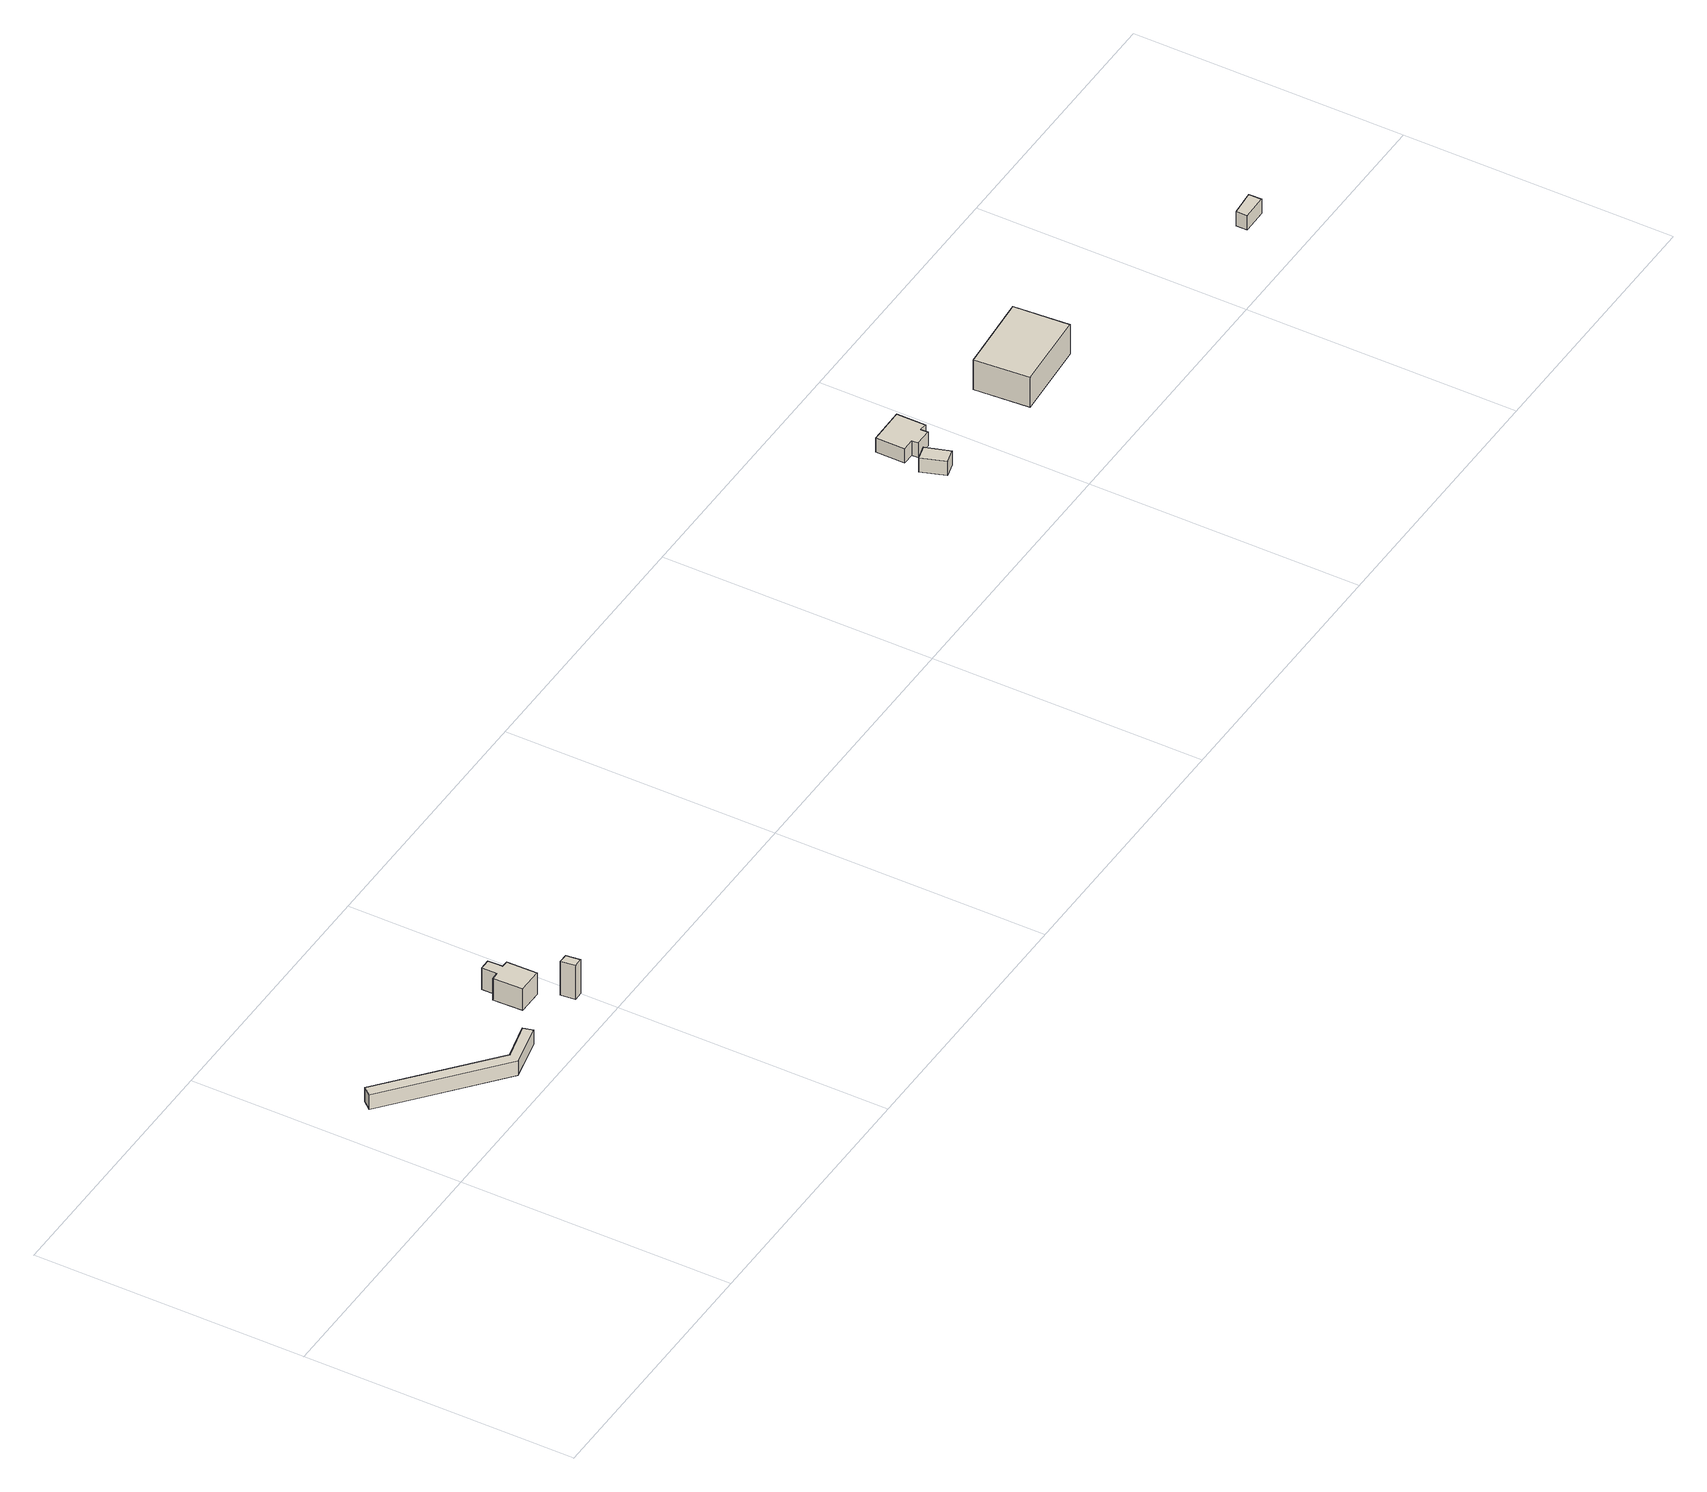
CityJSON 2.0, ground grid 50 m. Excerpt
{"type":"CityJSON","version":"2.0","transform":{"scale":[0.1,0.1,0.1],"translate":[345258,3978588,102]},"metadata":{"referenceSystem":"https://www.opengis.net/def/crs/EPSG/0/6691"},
"CityObjects":{
"building1":{"type":"Building","attributes":{"measuredHeight":3},"geometry":[{"type":"Solid","lod":"1","boundaries":[[[[0,1,2,3,4,5]],[[4,6,7,5]],[[3,8,6,4]],[[2,9,8,3]],[[1,10,9,2]],[[0,11,10,1]],[[5,7,11,0]],[[6,8,9,10,11,7]]]]}]},
"building2":{"type":"Building","attributes":{"measuredHeight":5.3},"geometry":[{"type":"Solid","lod":"1","boundaries":[[[[12,13,14,15,16,17,18,19]],[[18,20,21,19]],[[17,22,20,18]],[[16,23,22,17]],[[15,24,23,16]],[[14,25,24,15]],[[13,26,25,14]],[[12,27,26,13]],[[19,21,27,12]],[[20,22,23,24,25,26,27,21]]]]}]},
"building3":{"type":"Building","attributes":{"measuredHeight":7.1},"geometry":[{"type":"Solid","lod":"1","boundaries":[[[[28,29,30,31]],[[30,32,33,31]],[[29,34,32,30]],[[28,35,34,29]],[[31,33,35,28]],[[32,34,35,33]]]]}]},
"building4":{"type":"Building","attributes":{"measuredHeight":3},"geometry":[{"type":"Solid","lod":"1","boundaries":[[[[36,37,38,39]],[[38,40,41,39]],[[37,42,40,38]],[[36,43,42,37]],[[39,41,43,36]],[[40,42,43,41]]]]}]},
"building5":{"type":"Building","attributes":{"measuredHeight":3},"geometry":[{"type":"Solid","lod":"1","boundaries":[[[[44,45,46,47,48,49,50,51]],[[50,52,53,51]],[[49,54,52,50]],[[48,55,54,49]],[[47,56,55,48]],[[46,57,56,47]],[[45,58,57,46]],[[44,59,58,45]],[[51,53,59,44]],[[52,54,55,56,57,58,59,53]]]]}]},
"building6":{"type":"Building","attributes":{"measuredHeight":7.5},"geometry":[{"type":"Solid","lod":"1","boundaries":[[[[60,61,62,63]],[[62,64,65,63]],[[61,66,64,62]],[[60,67,66,61]],[[63,65,67,60]],[[64,66,67,65]]]]}]},
"building7":{"type":"Building","attributes":{"measuredHeight":3},"geometry":[{"type":"Solid","lod":"1","boundaries":[[[[68,69,70,71]],[[70,72,73,71]],[[69,74,72,70]],[[68,75,74,69]],[[71,73,75,68]],[[72,74,75,73]]]]}]}
},
"vertices":[
[203,27,87],[270,43,87],[275,25,87],[196,8,87],[3,171,87],[16,187,87],[3,171,117],[16,187,117],[196,8,117],[275,25,117],[270,43,117],[203,27,117],
[389,176,69],[390,149,69],[402,149,69],[403,93,69],[357,93,69],[355,147,69],[369,148,69],[369,176,69],[369,148,114],[369,176,114],[355,147,114],[357,93,114],[403,93,114],[402,149,114],[390,149,114],[389,176,114],
[442,63,64],[445,37,64],[428,36,64],[425,63,64],[428,36,135],[425,63,135],[445,37,135],[442,63,135],
[1859,225,65],[1874,180,65],[1848,173,65],[1832,218,65],[1848,173,95],[1832,218,95],[1874,180,95],[1859,225,95],
[1901,299,72],[1901,245,72],[1887,246,72],[1888,233,72],[1856,233,72],[1855,244,72],[1833,244,72],[1833,298,72],[1833,244,102],[1833,298,102],[1855,244,102],[1856,233,102],[1888,233,102],[1887,246,102],[1901,245,102],[1901,299,102],
[2216,267,49],[2223,165,49],[2077,154,49],[2069,255,49],[2077,154,111],[2069,255,111],[2223,165,111],[2216,267,111],
[2719,123,9],[2719,99,9],[2672,98,9],[2672,119,9],[2672,98,39],[2672,119,39],[2719,99,39],[2719,123,39]
]}
